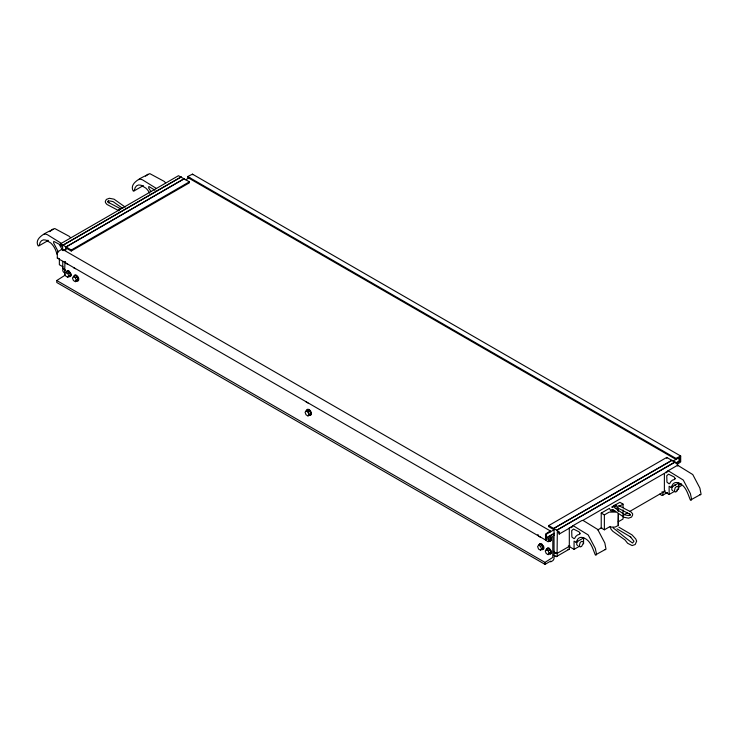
<?xml version="1.0" encoding="UTF-8"?>
<svg xmlns="http://www.w3.org/2000/svg" width="738" height="738" viewBox="0 0 738 738"><rect width="100%" height="100%" fill="white"/><g stroke="black" fill="none" stroke-linecap="round" stroke-linejoin="round"><path stroke-width="1.11" d="M65.811 250.145L65.811 247.876L71.245 251.012L189.398 182.803L189.398 181.816L178.476 175.709L60.322 243.927L60.645 246.224L62.638 245.071M612.485 510.382L612.697 509.506M62.37 245.625L61.826 245.939M60.645 246.224L61.014 244.979L62.536 245.855L62.758 250.32M577.716 541.12L576.747 543.02L576.747 544.755L577.716 545.539M672.788 486.231L671.811 488.132L671.811 489.875L672.788 490.65M569.312 527.725L569.312 546.609L574.072 549.358L574.072 541.12L576.064 542.273L577.374 539.736A12.26 7.076 60 0 1 582.651 537.522C590.695 539.801 592.596 548.537 595.354 554.976L606.009 549.109L604.837 543.002L597.697 529.441L583.324 520.594L582.061 520.428L572.559 525.917L571.599 527.707L571.055 526.766M664.385 473.953L664.385 491.729L669.135 494.469L669.135 486.241L671.128 487.384L672.438 484.848A12.26 7.076 60 0 1 677.715 482.643C685.768 484.912 687.659 493.648 690.417 500.096L701.072 494.22L699.901 488.113L692.761 474.552L678.388 465.706L677.124 465.54L667.622 471.029L666.672 472.827L666.119 471.877M65.793 272.257L64.824 273.632L65.793 276.132L67.739 277.257L70.47 274.85L69.501 272.35L67.564 271.224L65.793 272.257L67.739 273.374L68.708 275.874L67.739 277.257M73.431 276.667L72.462 278.041L73.431 280.541L75.377 281.667L78.108 279.259L77.139 276.759L75.202 275.643L73.431 276.667L75.377 277.783L76.346 280.283L75.377 281.667M306.058 410.928L305.089 412.311L306.058 414.811L307.995 415.928L310.735 413.529L309.766 411.02L307.82 409.904L306.058 410.928L307.995 412.053L308.964 414.553L307.995 415.928M538.574 545.216L537.605 546.59L538.574 549.09L540.52 550.216L543.251 547.808L542.282 545.308L540.345 544.183L538.574 545.216L540.52 546.332L541.489 548.832L540.52 550.216M545.567 538.897L546.221 540.567L548.159 541.683L550.889 539.284L550.244 537.615M550.889 539.284L548.159 541.683M546.221 549.625L545.244 551L546.221 553.5L548.159 554.625L550.889 552.218L549.921 549.718L547.983 548.592L546.221 549.625L548.159 550.742L549.127 553.242L548.159 554.625M618.103 510.678L618.306 508.021L618.26 511.471M618.389 513.731L618.103 525.576L615.049 527.107L609.154 527.043L604.367 529.801L601.23 527.993L601.23 513.095L609.45 508.344L610.732 510.908L614.883 511.102M596.083 555.105L596.525 554.164L595.326 548.491L588.186 534.93L573.823 526.083L572.559 525.917M691.146 500.216L691.589 499.275L690.399 493.602L683.259 480.041L668.886 471.195L667.622 471.029M70.378 237.553L69.114 236.261L54.741 228.512C49.261 231.529 33.431 236.935 38.072 245.782L39.234 245.431L40.092 242.507L41.503 240.699L43.524 239.841L46.014 240.118L50.784 242.996A12.26 7.076 60 0 1 56.051 251.289L57.038 254.333M165.441 182.673L164.177 181.373L149.814 173.633C144.325 176.65 128.504 182.055 133.135 190.893L134.298 190.552L135.165 187.627L136.567 185.81L138.587 184.952L141.078 185.229L145.847 188.116A12.26 7.076 60 0 1 149.694 193.144M120.608 209.002L119.925 208.457L118.938 209.574L119.021 210.81L106.973 204.463L105.46 202.627L105.331 201.345L106.355 199.417L109.39 198.282L114.058 199.186L125.229 207.11M546.397 534.164L546.166 538.288L553.02 534.46L553.712 534.432L554.035 535.437M60.322 243.927L62.961 245.219L181.188 176.917M63.034 245.136L66.014 246.981L184.242 178.688M66.3 271.63L67.149 270.763L68.523 271.049L70.756 274.204L70.756 275.874M73.938 276.04L74.787 275.182L76.162 275.459L78.394 278.613L78.394 280.283L77.536 281.141L76.162 280.864M74.27 275.846L75.128 274.979L76.503 275.256L77.877 276.575L78.726 278.42L78.726 280.089L77.877 280.947M306.556 410.3L307.405 409.442L308.788 409.719L311.012 412.874L311.012 414.553L310.163 415.411L308.788 415.134M306.897 410.107L307.746 409.249L309.121 409.525L310.504 410.835L311.353 412.68L311.353 414.35L310.504 415.217M539.081 544.589L540.271 543.528L541.646 543.805L543.869 546.959L543.869 548.638L542.679 549.69L541.305 549.413M546.72 548.998L547.568 548.14L548.943 548.417L551.175 551.572L551.175 553.242L550.317 554.1L548.943 553.823M550.659 553.906L551.517 553.048L551.517 551.378L549.284 548.214L547.91 547.937L547.052 548.804L547.052 550.474M49.723 231.667L52.998 229.057M145.607 176.133L148.061 174.168M67.739 273.374L69.501 272.35M68.708 275.874L70.47 274.85M75.377 277.783L77.139 276.759M76.346 280.283L78.108 279.259M307.995 412.053L309.766 411.02M308.964 414.553L310.735 413.529M540.52 546.332L542.282 545.308M541.489 548.832L543.251 547.808M548.159 550.742L549.921 549.718M549.127 553.242L550.889 552.218M38.8 245.92L48.311 240.431L47.583 240.293M133.864 191.041L143.375 185.552M62.961 245.219L181.114 177M550.299 531.913L550.299 530.926L62.075 249.057L57.306 252.184L57.306 258.097L545.53 539.976L552.863 536.489L552.762 557.43L545.004 562.402L56.78 280.523L56.78 282.497L545.004 564.367L550.64 561.12L550.64 561.904L553.02 560.529L554.035 558.767L554.035 556.803L555.391 556.018M187.701 176.53L675.925 458.399L675.925 459.387L187.701 177.507L187.701 176.53L192.47 174.15L680.694 456.019L680.694 461.942L677.032 464.433M66.014 246.981L184.168 178.771M62.998 250.662L66.992 248.355M185.773 179.786L189.767 177.48M66.097 246.898L71.245 250.034L189.398 181.816M56.78 280.523L64.529 275.551L64.962 261.935M554.035 555.631L554.035 529.755L548.602 526.618L548.602 525.64L666.755 457.422L677.383 463.519L677.816 465.761L677.355 465.844M548.602 525.64L553.758 528.445L671.903 460.235M553.758 528.445L671.986 460.411M550.299 530.926L545.53 534.054L545.53 539.976M675.925 458.399L680.694 456.019M554.229 529.653L546.24 534.266L546.24 537.799L554.229 533.187M673.001 461.084L680.058 457.117L680.058 460.982L676.045 463.427M553.832 528.62L556.812 530.207L674.966 461.997M556.812 530.207L675.039 462.173M675.999 462.883L678.988 461.149L678.988 457.625M553.841 555.317L555.732 556.415A1.919 1.107 60 0 0 557.098 555.631C557.725 554.699 556.618 552.015 555.474 553.325L554.035 551.314L554.745 552.836L557.098 553.389L557.31 531.508L558.832 532.393L559.201 534.054L572.107 526.6M583.029 520.299L666.432 472.145M601.23 513.095L604.367 514.903L609.154 512.144L615.732 512.052M619.219 506.333L623.047 504.128L623.047 507.56M576.064 542.273L583.666 537.882M671.128 487.384L678.729 482.993M557.098 553.389L570.004 545.935M597.798 529.884L601.774 527.587M623.619 514.976L627.586 512.689M629.569 511.535L665.316 490.899M678.296 485.447L681.22 483.759L681.22 485.724L678.406 487.357M556.415 556.59L569.136 549.247M662.346 495.438L667.539 492.43M618.389 525.188L618.26 521.784L623.047 519.017L623.047 509.857M574.072 549.358L579.773 546.065M669.135 494.469L674.836 491.176M676.737 490.078L678.637 488.98L678.637 482.809M138.55 179.657L140.303 179.122L142.452 179.814L155.939 188.162M43.487 234.546L45.239 234.001L47.389 234.693L60.876 243.042M57.306 258.097L57.998 258.069M611.304 509.727L613.121 509.709L624.025 517.283L628.591 518.177L631.543 517.07L632.54 515.198L632.669 513.906L631.119 512.034L619.062 505.761L618.075 505.89L617.392 507.31L617.946 508.058L629.772 514.202L629.09 513.399L630.012 514.515L629.542 515.401L630.409 514.801L628.407 515.548L624.809 514.847L613.795 507.181M674.274 485.078L675.574 485.189M699.928 494.608L700.657 494.728M604.865 549.487L605.584 549.616M67.49 270.569L68.865 270.846L71.088 274.001L71.088 275.68L69.898 276.732L68.523 276.455M549.284 540.686L550.659 540.972L551.517 540.105L550.659 536.591M548.943 540.889L550.317 541.166L551.175 540.308L550.317 536.784M539.93 543.721L542.679 545.317L543.537 548.832M65.11 270.154L62.859 268.291L62.758 270.228A1.919 1.107 60 0 0 64.114 272.58M65.304 270.163L62.758 267.977L62.758 261.363M119.925 208.457L108.071 202.221L108.91 202.839L107.988 201.723L108.458 200.828L107.757 201.622L109.621 200.921L113.071 201.603L122.748 208.457M662.032 491.776L662.918 492.412L663.019 494.469A1.919 1.107 60 0 1 661.663 495.253L659.772 494.165M623.047 504.128L619.902 502.31L611.691 507.052L612.374 507.449M556.886 530.382L559.524 532.135L559.201 534.054M568.325 545.88L569.21 546.517L569.312 548.574A1.919 1.107 60 0 1 567.956 549.358M67.739 264.315L65.793 263.198L65.147 261.529M73.431 267.608L75.377 268.724M306.058 401.878L307.995 402.994M540.52 537.273L538.574 536.157L537.928 534.487M63.164 266.935L59.363 264.739L59.363 258.558M618.813 527.135L632.06 534.921L635.787 539.008L636.663 541.148L635.178 544.533L632.097 545.567L627.632 543.279L624.985 539.93L612.872 531.332L611.055 529.266L610.068 526.434M616.959 528.823L630.805 537.043L630.252 536.627L633.96 541.268L632.531 542.984C625.889 538.509 619.763 532.781 613.167 527.938M155.008 190.219L148.845 186.483L148.689 188.098L151.078 191.649M616.129 507.799L616.461 508.344M192.47 174.15L192.793 174.758M548.482 538.639L549.127 540.308M58.422 252.082L53.625 242.977L53.773 241.363L59.16 244.232L61.734 248.752M666.755 457.422L666.755 458.399M618.26 513.759L618.26 521.784M604.367 514.903L604.367 529.801M583.573 537.688L583.573 543.869M545.004 562.402L545.004 564.367M71.245 250.034L71.245 251.012M66.632 271.436L66.632 273.106M62.075 249.057L62.075 250.034M580.013 533.27L579.81 534.229L577.411 535.022L575.732 536.508L574.644 538.426L574.007 538.675L571.885 537.024L571.692 530.622L573.481 529.054L579.035 531.84L580.013 533.27M675.085 478.381L674.873 479.34L672.475 480.134L670.796 481.628L669.707 483.538L669.071 483.796L666.949 482.135L666.755 475.742L668.554 474.165L674.098 476.951L675.085 478.381M583.472 542.827L581.655 546.388L580.16 546.95L579.192 546.166L580.16 542.531L581.655 541.369L582.955 541.489L583.472 542.827M678.536 487.938L676.718 491.508L675.233 492.061L674.255 491.287L675.233 487.643L676.718 486.49L678.019 486.6L678.536 487.938M616.534 505.825L615.686 506.591L614.154 506.36L614.062 505.447L615.529 505.115L616.534 505.825"/></g></svg>
